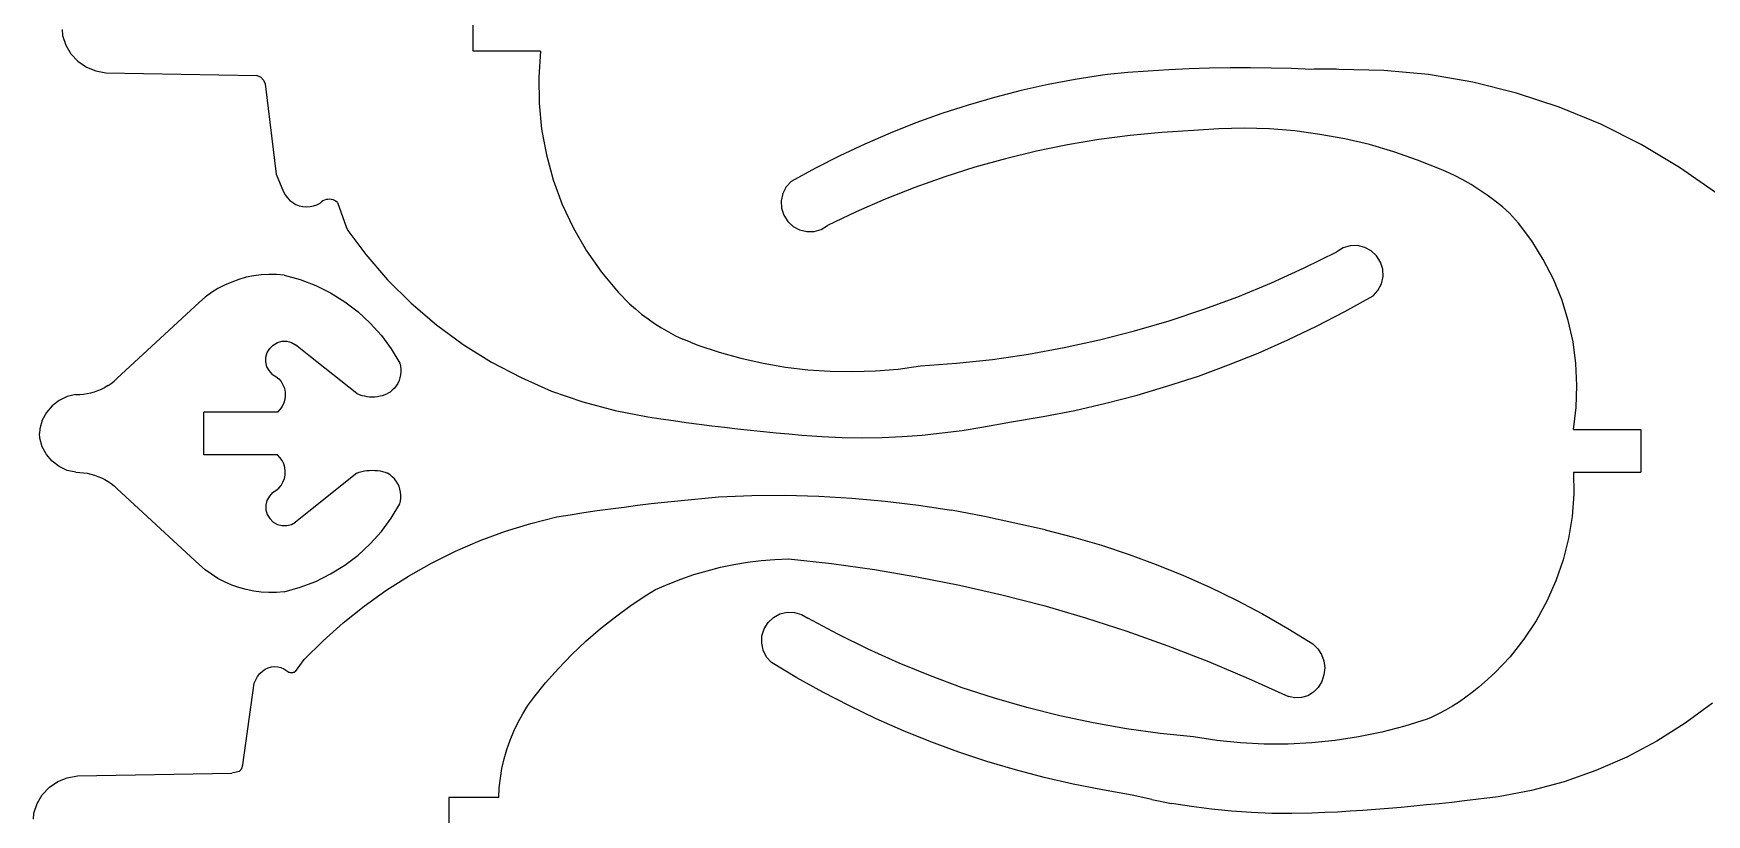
# Model space of a CAD drawing. Extents: x -177 to 177, y -98 to 98.
# Drawn here: x -175.5 to -73, y -30.7 to 17.2 of the extents above; entities that cross this region are included whole.
import ezdxf

# ---------------------------------------------------------------- set-up
doc = ezdxf.new("R2010")
doc.units = 0
doc.header["$MEASUREMENT"] = 0
doc.layers.get('0').update_dxf_attribs({"linetype": 'CONTINUOUS'})

msp = doc.modelspace()

# ---------------------------------------------------------------- linework, layer by layer
for p, q in [((-148.52, 16.13), (-148.52, 18.75)), ((-173.71, 17.44), (-173.68, 17.09)), ((-173.68, 17.09), (-173.48, 16.49)), ((-173.48, 16.49), (-173.17, 15.95)), ((-173.17, 15.95), (-172.74, 15.5)), ((-172.74, 15.5), (-172.22, 15.14)), ((-144.4, 16.13), (-148.52, 16.13)), ((-144.4, 16.13), (-144.51, 14.53)), ((-172.22, 15.14), (-171.64, 14.91)), ((-171.64, 14.91), (-171.02, 14.8)), ((-171.02, 14.8), (-161.8, 14.63)), ((-161.54, 14.52), (-161.8, 14.63)), ((-161.54, 14.52), (-161.38, 14.35)), ((-161.38, 14.35), (-161.26, 14.11)), ((-144.51, 14.53), (-144.49, 12.93)), ((-111.65, 14.38), (-113.31, 14.07)), ((-109.98, 14.64), (-111.65, 14.38)), ((-109.67, 14.7), (-109.98, 14.64)), ((-108.42, 14.81), (-109.67, 14.7)), ((-107.17, 14.9), (-108.42, 14.81)), ((-105.92, 14.98), (-107.17, 14.9)), ((-104.67, 15.03), (-105.92, 14.98)), ((-103.41, 15.07), (-104.67, 15.03)), ((-102.16, 15.09), (-103.41, 15.07)), ((-100.9, 15.1), (-102.16, 15.09)), ((-99.65, 15.08), (-100.9, 15.1)), ((-98.39, 15.05), (-99.65, 15.08)), ((-97.14, 15), (-98.39, 15.05)), ((-97, 15.01), (-97.14, 15)), ((-96.86, 15.01), (-97, 15.01)), ((-96.72, 15.01), (-96.86, 15.01)), ((-96.59, 15.01), (-96.72, 15.01)), ((-96.45, 15.01), (-96.59, 15.01)), ((-96.31, 15.01), (-96.45, 15.01)), ((-96.18, 15.01), (-96.31, 15.01)), ((-96.04, 15.01), (-96.18, 15.01)), ((-95.9, 15.01), (-96.04, 15.01)), ((-95.77, 15.01), (-95.9, 15.01)), ((-95.63, 15.01), (-95.77, 15.01)), ((-95.49, 15), (-95.63, 15.01)), ((-92.74, 14.94), (-95.49, 15)), ((-90, 14.68), (-92.74, 14.94)), ((-87.28, 14.22), (-90, 14.68)), ((-161.26, 14.11), (-160.6, 8.59)), ((-114.96, 13.7), (-116.59, 13.29)), ((-113.31, 14.07), (-114.96, 13.7)), ((-84.61, 13.55), (-87.28, 14.22)), ((-81.99, 12.69), (-84.61, 13.55)), ((-144.49, 12.93), (-144.34, 11.34)), ((-118.21, 12.82), (-119.82, 12.3)), ((-116.59, 13.29), (-118.21, 12.82)), ((-79.45, 11.64), (-81.99, 12.69)), ((-144.34, 11.34), (-144.04, 9.77)), ((-121.41, 11.72), (-122.98, 11.1)), ((-119.82, 12.3), (-121.41, 11.72)), ((-102.84, 11.36), (-104.39, 11.25)), ((-101.29, 11.4), (-102.84, 11.36)), ((-99.74, 11.35), (-101.29, 11.4)), ((-98.2, 11.23), (-99.74, 11.35)), ((-76.98, 10.41), (-79.45, 11.64)), ((-124.53, 10.43), (-126.06, 9.71)), ((-122.98, 11.1), (-124.53, 10.43)), ((-112.12, 10.38), (-114.02, 9.99)), ((-110.2, 10.7), (-112.12, 10.38)), ((-108.27, 10.95), (-110.2, 10.7)), ((-106.33, 11.14), (-108.27, 10.95)), ((-104.39, 11.25), (-106.33, 11.14)), ((-96.66, 11.02), (-98.2, 11.23)), ((-95.13, 10.74), (-96.66, 11.02)), ((-93.62, 10.39), (-95.13, 10.74)), ((-92.13, 9.95), (-93.62, 10.39)), ((-74.62, 8.99), (-76.98, 10.41)), ((-144.04, 9.77), (-143.62, 8.23)), ((-126.06, 9.71), (-127.56, 8.95)), ((-115.91, 9.53), (-117.79, 9.01)), ((-114.02, 9.99), (-115.91, 9.53)), ((-90.67, 9.44), (-92.13, 9.95)), ((-89.23, 8.86), (-90.67, 9.44)), ((-160.6, 8.59), (-160.15, 7.5)), ((-143.62, 8.23), (-143.07, 6.73)), ((-127.56, 8.95), (-129.04, 8.13)), ((-119.64, 8.42), (-121.47, 7.77)), ((-117.79, 9.01), (-119.64, 8.42)), ((-88.95, 8.74), (-89.23, 8.86)), ((-88.42, 8.5), (-88.95, 8.74)), ((-87.9, 8.23), (-88.42, 8.5)), ((-87.38, 7.94), (-87.9, 8.23)), ((-72.37, 7.41), (-74.62, 8.99)), ((-160.15, 7.5), (-160.04, 7.31)), ((-160.04, 7.31), (-159.91, 7.13)), ((-129.55, 7.39), (-129.65, 6.95)), ((-129.35, 7.8), (-129.55, 7.39)), ((-129.04, 8.13), (-129.35, 7.8)), ((-121.47, 7.77), (-123.28, 7.05)), ((-86.89, 7.63), (-87.38, 7.94)), ((-86.4, 7.29), (-86.89, 7.63)), ((-85.93, 6.94), (-86.4, 7.29)), ((-159.91, 7.13), (-159.76, 6.97)), ((-159.76, 6.97), (-159.58, 6.84)), ((-159.58, 6.84), (-159.39, 6.73)), ((-159.39, 6.73), (-159.18, 6.65)), ((-159.18, 6.65), (-158.96, 6.6)), ((-158.96, 6.6), (-158.74, 6.58)), ((-158.74, 6.58), (-158.52, 6.59)), ((-158.52, 6.59), (-158.3, 6.64)), ((-158.3, 6.64), (-158.1, 6.71)), ((-158.1, 6.71), (-157.9, 6.81)), ((-157.82, 6.88), (-157.9, 6.81)), ((-157.73, 6.94), (-157.82, 6.88)), ((-157.63, 6.98), (-157.73, 6.94)), ((-157.53, 7.02), (-157.63, 6.98)), ((-157.43, 7.03), (-157.53, 7.02)), ((-157.32, 7.04), (-157.43, 7.03)), ((-157.22, 7.03), (-157.32, 7.04)), ((-157.11, 7), (-157.22, 7.03)), ((-157.02, 6.96), (-157.11, 7)), ((-156.92, 6.91), (-157.02, 6.96)), ((-156.84, 6.85), (-156.92, 6.91)), ((-156.84, 6.85), (-156.31, 5.36)), ((-143.07, 6.73), (-142.39, 5.28)), ((-129.65, 6.95), (-129.63, 6.5)), ((-129.63, 6.5), (-129.5, 6.07)), ((-125.06, 6.27), (-126.82, 5.43)), ((-123.28, 7.05), (-125.06, 6.27)), ((-85.47, 6.57), (-85.93, 6.94)), ((-85.05, 6.2), (-85.47, 6.57)), ((-84.49, 5.57), (-85.05, 6.2)), ((-156.31, 5.36), (-156.21, 5.13)), ((-156.21, 5.13), (-155.1, 3.65)), ((-142.39, 5.28), (-141.59, 3.89)), ((-129.5, 6.07), (-129.26, 5.69)), ((-129.26, 5.69), (-128.93, 5.38)), ((-128.93, 5.38), (-128.53, 5.16)), ((-128.53, 5.16), (-128.09, 5.06)), ((-127.64, 5.07), (-127.2, 5.2)), ((-127.2, 5.2), (-126.82, 5.43)), ((-83.68, 4.49), (-84.49, 5.57)), ((-128.09, 5.06), (-127.64, 5.07)), ((-94.8, 4.19), (-95.24, 4.06)), ((-94.35, 4.2), (-94.8, 4.19)), ((-93.91, 4.09), (-94.35, 4.2)), ((-82.97, 3.35), (-83.68, 4.49)), ((-155.1, 3.65), (-153.77, 2.11)), ((-141.59, 3.89), (-140.67, 2.58)), ((-97.61, 2.84), (-95.62, 3.83)), ((-95.24, 4.06), (-95.62, 3.83)), ((-93.51, 3.88), (-93.91, 4.09)), ((-93.18, 3.57), (-93.51, 3.88)), ((-92.94, 3.19), (-93.18, 3.57)), ((-92.81, 2.76), (-92.94, 3.19)), ((-82.35, 2.15), (-82.97, 3.35)), ((-162.88, 2.13), (-163.32, 1.97)), ((-162.43, 2.26), (-162.88, 2.13)), ((-161.97, 2.35), (-162.43, 2.26)), ((-161.51, 2.41), (-161.97, 2.35)), ((-161.04, 2.43), (-161.51, 2.41)), ((-160.58, 2.43), (-161.04, 2.43)), ((-160.11, 2.39), (-160.58, 2.43)), ((-160.11, 2.39), (-159.13, 2.12)), ((-159.13, 2.12), (-158.17, 1.75)), ((-153.77, 2.11), (-152.32, 0.68)), ((-140.67, 2.58), (-139.65, 1.35)), ((-99.63, 1.92), (-97.61, 2.84)), ((-92.89, 1.86), (-92.79, 2.3)), ((-92.79, 2.3), (-92.81, 2.76)), ((-81.84, 0.9), (-82.35, 2.15)), ((-164.94, 1.04), (-165.3, 0.74)), ((-164.56, 1.32), (-164.94, 1.04)), ((-164.17, 1.57), (-164.56, 1.32)), ((-163.75, 1.78), (-164.17, 1.57)), ((-163.32, 1.97), (-163.75, 1.78)), ((-158.17, 1.75), (-157.26, 1.3)), ((-157.26, 1.3), (-156.39, 0.76)), ((-139.65, 1.35), (-138.94, 0.63)), ((-103.77, 0.3), (-101.69, 1.07)), ((-101.69, 1.07), (-99.63, 1.92)), ((-95.12, 0.17), (-93.4, 1.13)), ((-93.4, 1.13), (-93.1, 1.46)), ((-93.1, 1.46), (-92.89, 1.86)), ((-165.3, 0.74), (-170.35, -3.95)), ((-156.39, 0.76), (-155.58, 0.15)), ((-155.58, 0.15), (-154.83, -0.54)), ((-152.32, 0.68), (-150.77, -0.65)), ((-138.94, 0.63), (-138.59, 0.32)), ((-138.59, 0.32), (-138.21, 0)), ((-138.21, 0), (-137.81, -0.29)), ((-105.88, -0.4), (-103.77, 0.3)), ((-96.86, -0.74), (-95.12, 0.17)), ((-81.44, -0.38), (-81.84, 0.9)), ((-154.83, -0.54), (-154.15, -1.3)), ((-150.77, -0.65), (-149.13, -1.86)), ((-137.81, -0.29), (-137.41, -0.58)), ((-137.41, -0.58), (-136.99, -0.84)), ((-136.99, -0.84), (-136.56, -1.09)), ((-108.01, -1.03), (-105.88, -0.4)), ((-98.63, -1.58), (-96.86, -0.74)), ((-81.15, -1.7), (-81.44, -0.38)), ((-160.99, -2.1), (-160.78, -1.89)), ((-160.78, -1.89), (-160.52, -1.74)), ((-160.52, -1.74), (-160.24, -1.66)), ((-160.24, -1.66), (-159.94, -1.66)), ((-159.94, -1.66), (-159.66, -1.73)), ((-159.66, -1.73), (-159.4, -1.87)), ((-158.59, -2.54), (-159.4, -1.87)), ((-154.15, -1.3), (-153.55, -2.12)), ((-149.13, -1.86), (-147.4, -2.94)), ((-136.56, -1.09), (-136.13, -1.32)), ((-136.13, -1.32), (-135.68, -1.53)), ((-135.22, -1.72), (-135.68, -1.53)), ((-135.22, -1.72), (-134.76, -1.9)), ((-134.76, -1.9), (-133.45, -2.33)), ((-112.33, -2.05), (-110.16, -1.58)), ((-110.16, -1.58), (-108.01, -1.03)), ((-100.43, -2.38), (-98.63, -1.58)), ((-80.97, -3.03), (-81.15, -1.7)), ((-161.23, -2.93), (-161.22, -2.63)), ((-161.16, -3.22), (-161.23, -2.93)), ((-161.22, -2.63), (-161.14, -2.35)), ((-161.14, -2.35), (-160.99, -2.1)), ((-155.65, -4.87), (-158.59, -2.54)), ((-153.55, -2.12), (-153.02, -3)), ((-153.02, -3), (-152.98, -3.18)), ((-147.4, -2.94), (-145.59, -3.89)), ((-133.45, -2.33), (-132.12, -2.7)), ((-132.12, -2.7), (-130.77, -3.01)), ((-130.77, -3.01), (-129.4, -3.24)), ((-121.13, -3.17), (-118.92, -3.01)), ((-118.92, -3.01), (-116.71, -2.77)), ((-116.71, -2.77), (-114.51, -2.45)), ((-114.51, -2.45), (-112.33, -2.05)), ((-102.26, -3.11), (-100.43, -2.38)), ((-80.91, -4.38), (-80.97, -3.03)), ((-170.7, -4.24), (-170.52, -4.1)), ((-170.52, -4.1), (-170.35, -3.95)), ((-161.01, -3.48), (-161.16, -3.22)), ((-160.81, -3.69), (-161.01, -3.48)), ((-160.81, -3.69), (-160.62, -3.81)), ((-160.62, -3.81), (-160.44, -3.96)), ((-160.44, -3.96), (-160.29, -4.13)), ((-153.06, -4.07), (-153.14, -4.24)), ((-153.01, -3.9), (-153.06, -4.07)), ((-152.97, -3.72), (-153.01, -3.9)), ((-152.98, -3.18), (-152.96, -3.36)), ((-152.95, -3.54), (-152.97, -3.72)), ((-152.96, -3.36), (-152.95, -3.54)), ((-145.59, -3.89), (-143.72, -4.71)), ((-129.4, -3.24), (-128.03, -3.4)), ((-128.03, -3.4), (-126.65, -3.5)), ((-126.65, -3.5), (-125.27, -3.52)), ((-125.27, -3.52), (-123.88, -3.47)), ((-123.88, -3.47), (-122.5, -3.36)), ((-122.5, -3.36), (-121.13, -3.17)), ((-105.97, -4.4), (-104.1, -3.79)), ((-104.1, -3.79), (-102.26, -3.11)), ((-173.39, -5.05), (-173.88, -5.28)), ((-172.86, -4.93), (-173.39, -5.05)), ((-172.86, -4.93), (-172.63, -4.93)), ((-172.63, -4.93), (-172.4, -4.91)), ((-172.4, -4.91), (-172.17, -4.87)), ((-172.17, -4.87), (-171.94, -4.82)), ((-171.94, -4.82), (-171.72, -4.76)), ((-171.72, -4.76), (-171.51, -4.68)), ((-171.51, -4.68), (-171.29, -4.59)), ((-171.29, -4.59), (-171.09, -4.49)), ((-170.89, -4.37), (-171.09, -4.49)), ((-170.89, -4.37), (-170.7, -4.24)), ((-160.29, -4.13), (-160.18, -4.33)), ((-160.18, -4.33), (-160.09, -4.54)), ((-160.09, -4.54), (-160.05, -4.77)), ((-160.04, -5), (-160.06, -5.22)), ((-160.05, -4.77), (-160.04, -5)), ((-155.65, -4.87), (-155.5, -4.93)), ((-155.5, -4.93), (-155.35, -4.98)), ((-155.35, -4.98), (-155.19, -5.01)), ((-155.19, -5.01), (-155.03, -5.04)), ((-155.03, -5.04), (-154.87, -5.06)), ((-154.87, -5.06), (-154.71, -5.06)), ((-154.71, -5.06), (-154.55, -5.06)), ((-154.55, -5.06), (-154.39, -5.04)), ((-154.39, -5.04), (-154.23, -5.01)), ((-154.23, -5.01), (-154.08, -4.98)), ((-154.08, -4.98), (-153.92, -4.93)), ((-153.92, -4.93), (-153.77, -4.87)), ((-153.62, -4.78), (-153.77, -4.87)), ((-153.48, -4.66), (-153.62, -4.78)), ((-153.35, -4.53), (-153.48, -4.66)), ((-153.24, -4.39), (-153.35, -4.53)), ((-153.14, -4.24), (-153.24, -4.39)), ((-143.72, -4.71), (-141.8, -5.38)), ((-109.76, -5.46), (-107.86, -4.96)), ((-107.86, -4.96), (-105.97, -4.4)), ((-80.96, -5.72), (-80.91, -4.38)), ((-174.67, -6.02), (-174.93, -6.5)), ((-174.32, -5.61), (-174.67, -6.02)), ((-173.88, -5.28), (-174.32, -5.61)), ((-160.52, -6), (-165.02, -6)), ((-165.02, -8.62), (-165.02, -6)), ((-160.36, -5.84), (-160.52, -6)), ((-160.23, -5.65), (-160.36, -5.84)), ((-160.13, -5.44), (-160.23, -5.65)), ((-160.06, -5.22), (-160.13, -5.44)), ((-141.8, -5.38), (-139.83, -5.91)), ((-139.83, -5.91), (-137.83, -6.29)), ((-113.6, -6.27), (-111.67, -5.9)), ((-111.67, -5.9), (-109.76, -5.46)), ((-81.12, -7.06), (-80.96, -5.72)), ((-175.08, -7.03), (-175.09, -7.31)), ((-174.93, -6.5), (-175.08, -7.03)), ((-137.83, -6.29), (-137.04, -6.41)), ((-137.04, -6.41), (-136.26, -6.52)), ((-136.26, -6.52), (-135.47, -6.63)), ((-135.47, -6.63), (-134.69, -6.74)), ((-134.69, -6.74), (-133.9, -6.84)), ((-133.9, -6.84), (-133.12, -6.93)), ((-133.12, -6.93), (-132.33, -7.02)), ((-132.33, -7.02), (-131.54, -7.11)), ((-131.54, -7.11), (-130.75, -7.19)), ((-119.8, -7.28), (-118.58, -7.12)), ((-118.58, -7.12), (-117.37, -6.92)), ((-117.37, -6.92), (-115.54, -6.59)), ((-115.54, -6.59), (-113.6, -6.27)), ((-81.12, -7.06), (-77, -7.06)), ((-77, -7.06), (-77, -9.68)), ((-175.08, -7.59), (-175.09, -7.31)), ((-174.93, -8.12), (-175.08, -7.59)), ((-174.67, -8.6), (-174.93, -8.12)), ((-130.75, -7.19), (-129.97, -7.27)), ((-129.97, -7.27), (-129.18, -7.34)), ((-129.18, -7.34), (-128.39, -7.41)), ((-128.39, -7.41), (-127.16, -7.5)), ((-127.16, -7.5), (-125.93, -7.55)), ((-125.93, -7.55), (-124.71, -7.57)), ((-124.71, -7.57), (-123.48, -7.55)), ((-123.48, -7.55), (-122.25, -7.5)), ((-122.25, -7.5), (-121.02, -7.41)), ((-121.02, -7.41), (-119.8, -7.28)), ((-174.32, -9.01), (-174.67, -8.6)), ((-173.88, -9.34), (-174.32, -9.01)), ((-160.52, -8.62), (-165.02, -8.62)), ((-160.36, -8.79), (-160.52, -8.62)), ((-160.23, -8.97), (-160.36, -8.79)), ((-160.13, -9.18), (-160.23, -8.97)), ((-160.06, -9.4), (-160.13, -9.18)), ((-173.39, -9.57), (-173.88, -9.34)), ((-172.86, -9.69), (-173.39, -9.57)), ((-172.86, -9.69), (-172.63, -9.7)), ((-172.63, -9.7), (-172.4, -9.72)), ((-172.4, -9.72), (-172.17, -9.75)), ((-172.17, -9.75), (-171.94, -9.8)), ((-171.94, -9.8), (-171.72, -9.86)), ((-171.72, -9.86), (-171.51, -9.94)), ((-171.51, -9.94), (-171.29, -10.03)), ((-171.29, -10.03), (-171.09, -10.14)), ((-171.09, -10.14), (-170.89, -10.25)), ((-160.18, -10.29), (-160.09, -10.08)), ((-160.09, -10.08), (-160.05, -9.86)), ((-160.04, -9.63), (-160.06, -9.4)), ((-160.05, -9.86), (-160.04, -9.63)), ((-155.65, -9.75), (-158.59, -12.09)), ((-155.65, -9.75), (-155.5, -9.69)), ((-155.5, -9.69), (-155.35, -9.65)), ((-155.35, -9.65), (-155.19, -9.61)), ((-155.19, -9.61), (-155.03, -9.58)), ((-155.03, -9.58), (-154.87, -9.57)), ((-154.87, -9.57), (-154.71, -9.56)), ((-154.71, -9.56), (-154.55, -9.57)), ((-154.55, -9.57), (-154.39, -9.58)), ((-154.39, -9.58), (-154.23, -9.61)), ((-154.23, -9.61), (-154.08, -9.65)), ((-154.08, -9.65), (-153.92, -9.69)), ((-153.92, -9.69), (-153.77, -9.75)), ((-153.62, -9.85), (-153.77, -9.75)), ((-153.48, -9.96), (-153.62, -9.85)), ((-153.35, -10.09), (-153.48, -9.96)), ((-153.24, -10.23), (-153.35, -10.09)), ((-153.14, -10.39), (-153.24, -10.23)), ((-81.12, -9.68), (-77, -9.68)), ((-81.12, -9.68), (-81.11, -11.04)), ((-170.89, -10.25), (-170.7, -10.38)), ((-170.7, -10.38), (-170.52, -10.52)), ((-170.52, -10.52), (-170.35, -10.68)), ((-165.3, -15.36), (-170.35, -10.68)), ((-161.01, -11.15), (-161.16, -11.41)), ((-160.81, -10.93), (-161.01, -11.15)), ((-160.81, -10.93), (-160.62, -10.81)), ((-160.62, -10.81), (-160.44, -10.67)), ((-160.44, -10.67), (-160.29, -10.49)), ((-160.29, -10.49), (-160.18, -10.29)), ((-153.06, -10.55), (-153.14, -10.39)), ((-153.01, -10.73), (-153.06, -10.55)), ((-152.97, -10.9), (-153.01, -10.73)), ((-152.98, -11.45), (-152.96, -11.27)), ((-152.95, -11.09), (-152.97, -10.9)), ((-152.96, -11.27), (-152.95, -11.09)), ((-135.15, -11.35), (-134.32, -11.27)), ((-134.32, -11.27), (-133.49, -11.19)), ((-133.49, -11.19), (-131.45, -11.11)), ((-131.45, -11.11), (-129.41, -11.1)), ((-129.41, -11.1), (-127.36, -11.15)), ((-127.36, -11.15), (-125.32, -11.27)), ((-125.32, -11.27), (-123.28, -11.46)), ((-81.11, -11.04), (-81.21, -12.4)), ((-161.16, -11.41), (-161.23, -11.69)), ((-161.23, -11.69), (-161.22, -11.99)), ((-161.22, -11.99), (-161.14, -12.27)), ((-161.14, -12.27), (-160.99, -12.53)), ((-158.59, -12.09), (-159.4, -12.75)), ((-153.55, -12.5), (-153.02, -11.62)), ((-153.02, -11.62), (-152.98, -11.45)), ((-143.4, -12.42), (-142.58, -12.29)), ((-142.58, -12.29), (-141.75, -12.16)), ((-141.75, -12.16), (-140.93, -12.04)), ((-140.93, -12.04), (-140.11, -11.93)), ((-140.11, -11.93), (-139.28, -11.82)), ((-139.28, -11.82), (-138.46, -11.71)), ((-138.46, -11.71), (-137.63, -11.61)), ((-137.63, -11.61), (-136.8, -11.52)), ((-136.8, -11.52), (-135.98, -11.43)), ((-135.98, -11.43), (-135.15, -11.35)), ((-123.28, -11.46), (-121.25, -11.7)), ((-121.25, -11.7), (-119.23, -12.02)), ((-117.21, -12.39), (-119.23, -12.02)), ((-160.99, -12.53), (-160.78, -12.74)), ((-160.78, -12.74), (-160.52, -12.88)), ((-160.52, -12.88), (-160.24, -12.96)), ((-160.24, -12.96), (-159.94, -12.96)), ((-159.94, -12.96), (-159.66, -12.89)), ((-159.66, -12.89), (-159.4, -12.75)), ((-154.83, -14.08), (-154.15, -13.32)), ((-154.15, -13.32), (-153.55, -12.5)), ((-148.09, -13.87), (-146.55, -13.3)), ((-146.55, -13.3), (-144.99, -12.82)), ((-144.99, -12.82), (-143.4, -12.42)), ((-113.48, -13.22), (-117.21, -12.39)), ((-113.48, -13.22), (-111.75, -13.66)), ((-81.21, -12.4), (-81.43, -13.74)), ((-155.58, -14.77), (-154.83, -14.08)), ((-149.6, -14.52), (-148.09, -13.87)), ((-111.75, -13.66), (-110.04, -14.16)), ((-110.04, -14.16), (-108.35, -14.72)), ((-81.43, -13.74), (-81.76, -15.06)), ((-164.94, -15.67), (-165.3, -15.36)), ((-156.39, -15.39), (-155.58, -14.77)), ((-152.49, -16.06), (-151.07, -15.25)), ((-151.07, -15.25), (-149.6, -14.52)), ((-133.38, -15.51), (-132.56, -15.34)), ((-132.56, -15.34), (-131.73, -15.2)), ((-131.73, -15.2), (-130.89, -15.1)), ((-130.89, -15.1), (-130.05, -15.03)), ((-130.05, -15.03), (-129.21, -15)), ((-129.21, -15), (-126.58, -15.28)), ((-126.58, -15.28), (-123.95, -15.65)), ((-108.35, -14.72), (-106.68, -15.34)), ((-106.68, -15.34), (-105.02, -16.01)), ((-81.76, -15.06), (-82.21, -16.35)), ((-164.56, -15.94), (-164.94, -15.67)), ((-164.17, -16.19), (-164.56, -15.94)), ((-163.75, -16.41), (-164.17, -16.19)), ((-159.13, -16.74), (-158.17, -16.38)), ((-158.17, -16.38), (-157.26, -15.92)), ((-157.26, -15.92), (-156.39, -15.39)), ((-153.87, -16.94), (-152.49, -16.06)), ((-136.59, -16.54), (-135.8, -16.23)), ((-135.8, -16.23), (-135, -15.96)), ((-135, -15.96), (-134.2, -15.72)), ((-134.2, -15.72), (-133.38, -15.51)), ((-123.95, -15.65), (-121.34, -16.09)), ((-121.34, -16.09), (-118.74, -16.6)), ((-105.02, -16.01), (-103.39, -16.74)), ((-82.21, -16.35), (-82.76, -17.59)), ((-163.32, -16.6), (-163.75, -16.41)), ((-162.88, -16.75), (-163.32, -16.6)), ((-162.43, -16.88), (-162.88, -16.75)), ((-161.97, -16.97), (-162.43, -16.88)), ((-161.51, -17.03), (-161.97, -16.97)), ((-161.04, -17.06), (-161.51, -17.03)), ((-160.58, -17.05), (-161.04, -17.06)), ((-160.11, -17.01), (-160.58, -17.05)), ((-160.11, -17.01), (-159.13, -16.74)), ((-155.21, -17.89), (-153.87, -16.94)), ((-138.85, -17.84), (-137.88, -17.2)), ((-137.88, -17.2), (-137.36, -16.88)), ((-137.36, -16.88), (-136.59, -16.54)), ((-118.74, -16.6), (-116.15, -17.2)), ((-116.15, -17.2), (-113.57, -17.86)), ((-103.39, -16.74), (-101.77, -17.53)), ((-156.49, -18.92), (-155.21, -17.89)), ((-139.81, -18.54), (-138.85, -17.84)), ((-130.13, -18.59), (-129.73, -18.37)), ((-129.73, -18.37), (-129.29, -18.27)), ((-129.29, -18.27), (-128.84, -18.28)), ((-128.84, -18.28), (-128.41, -18.41)), ((-128.41, -18.41), (-128.02, -18.64)), ((-113.57, -17.86), (-111.02, -18.61)), ((-101.77, -17.53), (-100.18, -18.37)), ((-100.18, -18.37), (-98.62, -19.26)), ((-82.76, -17.59), (-83.41, -18.79)), ((-157.71, -20.01), (-156.49, -18.92)), ((-141.62, -20.04), (-140.73, -19.27)), ((-140.73, -19.27), (-139.81, -18.54)), ((-130.84, -19.71), (-130.7, -19.28)), ((-130.7, -19.28), (-130.46, -18.9)), ((-130.46, -18.9), (-130.13, -18.59)), ((-126.19, -19.62), (-128.02, -18.64)), ((-111.02, -18.61), (-108.48, -19.43)), ((-108.48, -19.43), (-105.97, -20.32)), ((-98.62, -19.26), (-97.09, -20.21)), ((-83.41, -18.79), (-84.16, -19.92)), ((-158.87, -21.16), (-157.71, -20.01)), ((-142.48, -20.86), (-141.62, -20.04)), ((-130.85, -20.16), (-130.84, -19.71)), ((-130.76, -20.6), (-130.85, -20.16)), ((-124.33, -20.54), (-126.19, -19.62)), ((-105.97, -20.32), (-103.48, -21.28)), ((-97.09, -20.21), (-96.79, -20.5)), ((-96.79, -20.5), (-96.56, -20.85)), ((-84.16, -19.92), (-85.01, -20.99)), ((-159.4, -21.89), (-158.87, -21.16)), ((-143.3, -21.71), (-142.48, -20.86)), ((-130.55, -21.01), (-130.76, -20.6)), ((-130.25, -21.34), (-130.55, -21.01)), ((-128.69, -22.28), (-130.25, -21.34)), ((-122.44, -21.39), (-124.33, -20.54)), ((-120.51, -22.17), (-122.44, -21.39)), ((-103.48, -21.28), (-101.02, -22.32)), ((-96.56, -20.85), (-96.42, -21.25)), ((-96.42, -21.25), (-96.36, -21.68)), ((-85.01, -20.99), (-85.94, -21.98)), ((-161.94, -22.61), (-161.85, -22.4)), ((-161.85, -22.4), (-161.73, -22.2)), ((-161.73, -22.2), (-161.59, -22.02)), ((-161.59, -22.02), (-161.44, -21.87)), ((-161.44, -21.87), (-161.27, -21.76)), ((-161.27, -21.76), (-161.09, -21.67)), ((-161.09, -21.67), (-160.89, -21.61)), ((-160.89, -21.61), (-160.7, -21.59)), ((-160.7, -21.59), (-160.5, -21.61)), ((-160.5, -21.61), (-160.31, -21.65)), ((-160.31, -21.65), (-160.13, -21.74)), ((-160.13, -21.74), (-159.95, -21.85)), ((-159.91, -21.89), (-159.95, -21.85)), ((-159.87, -21.92), (-159.91, -21.89)), ((-159.82, -21.95), (-159.87, -21.92)), ((-159.77, -21.97), (-159.82, -21.95)), ((-159.71, -21.98), (-159.77, -21.97)), ((-159.66, -21.99), (-159.71, -21.98)), ((-159.6, -21.98), (-159.66, -21.99)), ((-159.55, -21.97), (-159.6, -21.98)), ((-159.5, -21.95), (-159.55, -21.97)), ((-159.45, -21.92), (-159.5, -21.95)), ((-159.4, -21.89), (-159.45, -21.92)), ((-144.09, -22.6), (-143.3, -21.71)), ((-127.1, -23.17), (-128.69, -22.28)), ((-118.57, -22.89), (-120.51, -22.17)), ((-101.02, -22.32), (-98.58, -23.43)), ((-96.54, -22.51), (-96.76, -22.87)), ((-96.41, -22.11), (-96.54, -22.51)), ((-96.36, -21.68), (-96.41, -22.11)), ((-85.94, -21.98), (-86.58, -22.55)), ((-162.64, -27.61), (-161.94, -22.61)), ((-145.17, -23.98), (-144.82, -23.49)), ((-144.82, -23.49), (-144.09, -22.6)), ((-125.48, -24.01), (-127.1, -23.17)), ((-116.59, -23.53), (-118.57, -22.89)), ((-114.6, -24.11), (-116.59, -23.53)), ((-98.19, -23.52), (-98.58, -23.43)), ((-97.79, -23.5), (-98.19, -23.52)), ((-97.4, -23.38), (-97.79, -23.5)), ((-97.05, -23.17), (-97.4, -23.38)), ((-96.76, -22.87), (-97.05, -23.17)), ((-87.71, -23.48), (-88.11, -23.76)), ((-87.32, -23.18), (-87.71, -23.48)), ((-86.93, -22.86), (-87.32, -23.18)), ((-86.58, -22.55), (-86.93, -22.86)), ((-145.77, -25.01), (-145.48, -24.49)), ((-145.48, -24.49), (-145.17, -23.98)), ((-123.84, -24.79), (-125.48, -24.01)), ((-112.58, -24.61), (-114.6, -24.11)), ((-89.4, -24.5), (-89.84, -24.71)), ((-88.96, -24.27), (-89.4, -24.5)), ((-88.53, -24.02), (-88.96, -24.27)), ((-88.11, -23.76), (-88.53, -24.02)), ((-72.6, -23.84), (-74.27, -25.07)), ((-146.26, -26.11), (-146.03, -25.55)), ((-146.03, -25.55), (-145.77, -25.01)), ((-122.17, -25.53), (-123.84, -24.79)), ((-120.48, -26.21), (-122.17, -25.53)), ((-110.55, -25.04), (-112.58, -24.61)), ((-108.51, -25.41), (-110.55, -25.04)), ((-106.45, -25.69), (-108.51, -25.41)), ((-92.87, -25.61), (-94.29, -25.91)), ((-91.46, -25.25), (-92.87, -25.61)), ((-90.08, -24.81), (-91.46, -25.25)), ((-89.84, -24.71), (-90.08, -24.81)), ((-74.27, -25.07), (-76.02, -26.17)), ((-146.46, -26.67), (-146.26, -26.11)), ((-118.78, -26.84), (-120.48, -26.21)), ((-104.39, -25.91), (-106.45, -25.69)), ((-102.96, -26.13), (-104.39, -25.91)), ((-101.51, -26.28), (-102.96, -26.13)), ((-100.06, -26.35), (-101.51, -26.28)), ((-98.61, -26.35), (-100.06, -26.35)), ((-97.16, -26.28), (-98.61, -26.35)), ((-95.72, -26.13), (-97.16, -26.28)), ((-94.29, -25.91), (-95.72, -26.13)), ((-76.02, -26.17), (-77.85, -27.14)), ((-162.69, -27.85), (-162.64, -27.61)), ((-146.76, -27.84), (-146.63, -27.25)), ((-146.63, -27.25), (-146.46, -26.67)), ((-117.05, -27.41), (-118.78, -26.84)), ((-115.3, -27.93), (-117.05, -27.41)), ((-77.85, -27.14), (-79.75, -27.97)), ((-174.49, -28.99), (-173.97, -28.64)), ((-173.97, -28.64), (-173.39, -28.41)), ((-173.39, -28.41), (-172.77, -28.3)), ((-172.77, -28.3), (-163.3, -28.13)), ((-162.86, -28.02), (-163.3, -28.13)), ((-162.86, -28.02), (-162.69, -27.85)), ((-146.93, -29.02), (-146.86, -28.43)), ((-146.86, -28.43), (-146.76, -27.84)), ((-113.54, -28.39), (-115.3, -27.93)), ((-111.77, -28.8), (-113.54, -28.39)), ((-81.7, -28.66), (-83.7, -29.2)), ((-79.75, -27.97), (-81.7, -28.66)), ((-175.23, -29.99), (-174.92, -29.45)), ((-174.92, -29.45), (-174.49, -28.99)), ((-150.02, -29.62), (-150.02, -32.25)), ((-146.96, -29.62), (-150.02, -29.62)), ((-146.96, -29.62), (-146.93, -29.02)), ((-109.98, -29.15), (-111.77, -28.8)), ((-108.15, -29.47), (-109.98, -29.15)), ((-106.95, -29.74), (-108.15, -29.47)), ((-85.74, -29.59), (-87.79, -29.83)), ((-83.7, -29.2), (-85.74, -29.59)), ((-175.46, -30.94), (-175.43, -30.59)), ((-175.43, -30.59), (-175.23, -29.99)), ((-106.95, -29.74), (-105.74, -29.98)), ((-104.52, -30.17), (-105.74, -29.98)), ((-103.3, -30.33), (-104.52, -30.17)), ((-102.07, -30.46), (-103.3, -30.33)), ((-100.84, -30.55), (-102.07, -30.46)), ((-99.6, -30.6), (-100.84, -30.55)), ((-98.37, -30.61), (-99.6, -30.6)), ((-97.14, -30.59), (-98.37, -30.61)), ((-96.36, -30.55), (-97.14, -30.59)), ((-95.58, -30.51), (-96.36, -30.55)), ((-94.8, -30.46), (-95.58, -30.51)), ((-94.02, -30.41), (-94.8, -30.46)), ((-93.24, -30.35), (-94.02, -30.41)), ((-92.46, -30.29), (-93.24, -30.35)), ((-91.68, -30.23), (-92.46, -30.29)), ((-90.9, -30.16), (-91.68, -30.23)), ((-90.12, -30.08), (-90.9, -30.16)), ((-89.35, -30), (-90.12, -30.08)), ((-88.57, -29.92), (-89.35, -30)), ((-87.79, -29.83), (-88.57, -29.92))]:
    msp.add_line(p, q)

doc.saveas('drawing.dxf')
